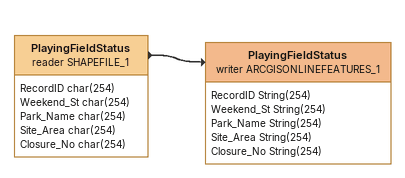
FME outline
PlayingFieldStatus (reader SHAPEFILE_1)
    attributes: RecordID char(254), Weekend_St char(254), Park_Name char(254), Site_Area char(254), Closure_No char(254)
    -> PlayingFieldStatus (writer ARCGISONLINEFEATURES_1)
PlayingFieldStatus (writer ARCGISONLINEFEATURES_1)
    attributes: RecordID String(254), Weekend_St String(254), Park_Name String(254), Site_Area String(254), Closure_No String(254)
